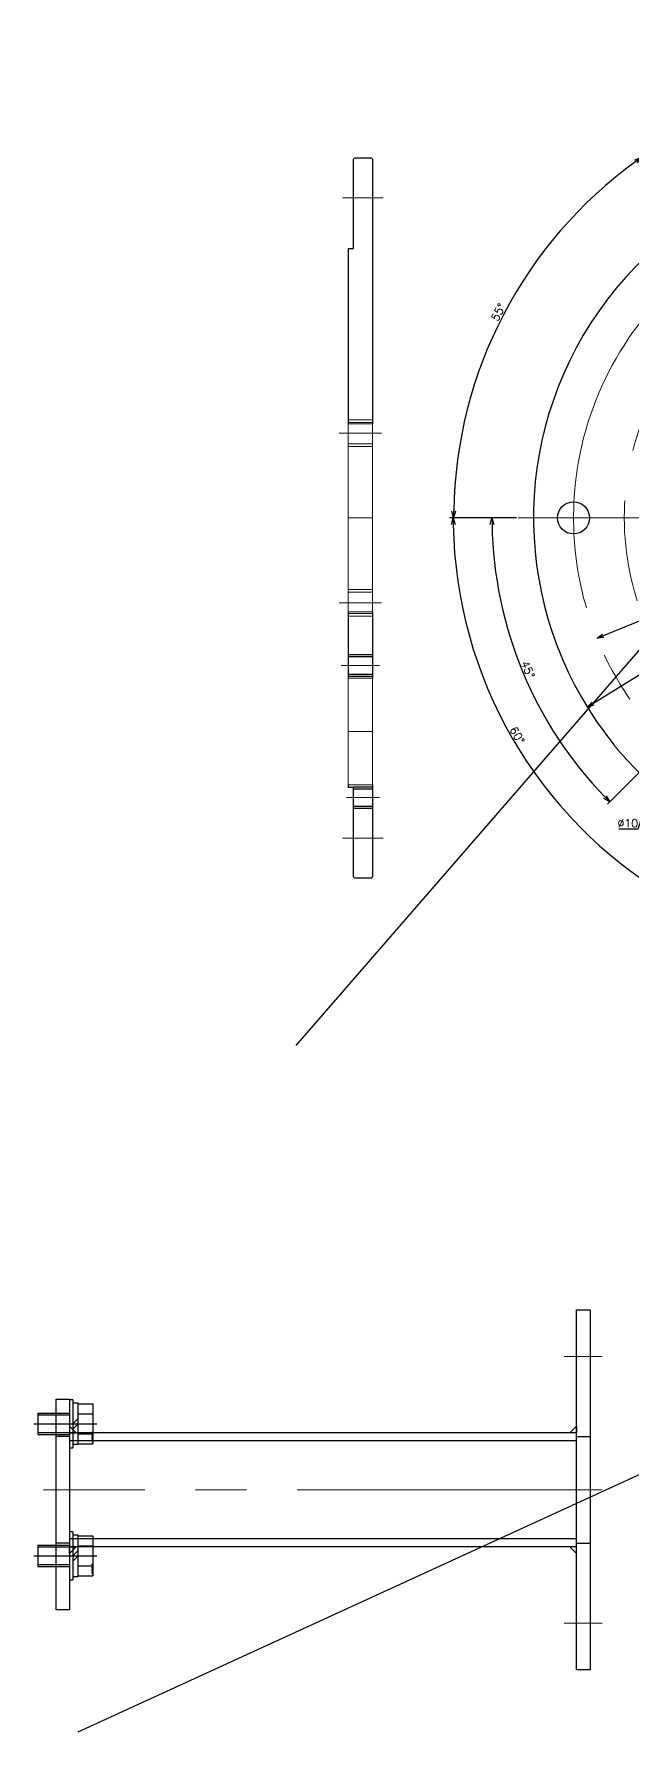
# Model space of a CAD drawing. Header units: millimetres. Extents: x -16130 to 36813, y -8099 to 27484.
# Drawn here: x 19407 to 19631, y 16857 to 17493 of the extents above; entities that cross this region are included whole.
import ezdxf

# ---------------------------------------------------------------- set-up
doc = ezdxf.new("R2010")
doc.units = ezdxf.units.MM
doc.header["$LTSCALE"] = 6
doc.header["$PDMODE"] = 99
doc.header["$PDSIZE"] = 1
doc.linetypes.add('CENTER2', pattern=[28.575, 19.05, -3.175, 3.175, -3.175])
doc.linetypes.add('HIDDEN', pattern=[9.525, 6.35, -3.175])
for name, color, linetype, lineweight in [('01_NORMAL', 7, 'Continuous', 25), ('04_HIDDEN', 2, 'HIDDEN', 13), ('05_CENTER', 4, 'CENTER2', 13), ('08_DIM', 3, 'Continuous', 13)]:
    doc.layers.add(name, color=color, linetype=linetype, lineweight=lineweight)
doc.layers.add('10_DRAFT', color=8, linetype='Continuous', lineweight=0, plot=False)
doc.styles.add('KSS_TXT', font='txt.shx', dxfattribs={"bigfont": 'extfont2.shx'})
doc.styles.add('KSS_TXT_L', font='txt.shx', dxfattribs={"height": 3, "bigfont": 'extfont2.shx'})
doc.dimstyles.new('KSS_DIM', dxfattribs={"dimtxt": 3, "dimasz": 2.5, "dimexe": 1.25, "dimexo": 0.625, "dimtad": 1, "dimdsep": 46, "dimtxsty": 'KSS_TXT', "dimblk": 'OPEN30', "dimcen": 0, "dimazin": 2, "dimtfac": 0.75, "dimtmove": 0, "dimatfit": 3, "dimldrblk": 'OPEN30', "dimfxl": 1, "dimtolj": 1, "dimarcsym": 0})
doc.dimstyles.new('KSS_DIM$3', dxfattribs={"dimtxt": 3, "dimasz": 2.5, "dimexe": 1.25, "dimexo": 0.625, "dimtad": 1, "dimtih": 1, "dimtoh": 1, "dimdsep": 46, "dimtxsty": 'KSS_TXT', "dimblk": 'OPEN30', "dimcen": 0, "dimazin": 2, "dimtfac": 0.75, "dimtofl": 0, "dimtmove": 0, "dimatfit": 3, "dimldrblk": 'OPEN30', "dimfxl": 1, "dimtolj": 1, "dimarcsym": 0})

# ---------------------------------------------------------------- blocks, each defined once
blk = doc.blocks.new('A$C44CA2A23_1_1_1')
at = {"color": 0}
for centre, radius in [((-68.85, 98.29), 6), ((68.86, 98.28), 6), ((-31.82, 31.82), 5), ((-31.82, 31.82), 4), ((31.82, 31.82), 5), ((31.82, 31.82), 4), ((-120, 0), 6), ((120, 0), 6), ((-31.82, -31.82), 5), ((-31.82, -31.82), 4), ((31.82, -31.82), 5), ((31.82, -31.82), 4), ((-24.75, -55.25), 4), ((-24.75, -55.25), 3.25), ((24.75, -55.25), 4), ((24.75, -55.25), 3.25), ((-84.85, -84.85), 5), ((-84.85, -84.85), 4), ((-60, -103.92), 6), ((-24.75, -104.75), 4), ((-24.75, -104.75), 3.25), ((24.75, -104.75), 4), ((24.75, -104.75), 3.25), ((60, -103.92), 6)]:
    blk.add_circle(centre, radius, dxfattribs=at)
for start, end in [(291.70369, 219.04228), (230.95771, 248.29632)]:
    blk.add_arc((0, 0), 135, start, end, dxfattribs=at)
at = {"layer": '04_HIDDEN'}
for centre, radius in [((0, 0), 101), ((0, 0), 35.25), ((0, -80), 20)]:
    blk.add_circle(centre, radius, dxfattribs=at)
for start, end in [(219.04229, 230.95771), (248.29645, 291.7036)]:
    blk.add_arc((0, 0), 135, start, end, dxfattribs=at)
at = {"layer": '05_CENTER'}
for p, q in [((0, 140.79), (0, -140.79)), ((-63.49, 90.63), (-74.2, 105.94)), ((63.5, 90.63), (74.22, 105.93)), ((-25.92, 25.92), (-37.72, 37.72)), ((37.72, 37.72), (25.92, 25.92)), ((-140.79, 0), (140.79, 0)), ((-110.66, 0), (-129.34, 0)), ((135.66, 0), (129.34, 0)), ((-25.92, -25.92), (-37.72, -37.72)), ((37.72, -37.72), (25.92, -25.92)), ((-29.94, -50.06), (-19.56, -60.44)), ((29.94, -50.06), (19.56, -60.44)), ((-78.95, -78.95), (-90.75, -90.75)), ((-40, -80), (40, -80)), ((-55.33, -95.83), (-64.67, -112.01)), ((-29.94, -109.94), (-19.56, -99.56)), ((29.94, -109.94), (19.56, -99.56)), ((55.33, -95.83), (64.67, -112.01))]:
    blk.add_line(p, q, dxfattribs=at)
for centre, radius in [((0, 0), 120), ((0, 0), 45), ((0, -80), 35)]:
    blk.add_circle(centre, radius, dxfattribs=at)
blk = doc.blocks.new('_Open30')
at = {"color": 0, "linetype": 'ByBlock', "lineweight": -2}
for p, q in [((-1, 0.27), (0, 0)), ((0, 0), (-1, -0.27)), ((0, 0), (-1, 0))]:
    blk.add_line(p, q, dxfattribs=at)
blk = doc.blocks.new('*D3658')
at = {"layer": '08_DIM', "color": 0, "lineweight": -2, "transparency": 16777216}
for p, q in [((19664.16, 17285.1), (19838.43, 17355.74)), ((19653.68, 17280.85), (19620.64, 17267.46))]:
    blk.add_line(p, q, dxfattribs=at)
at = {"layer": 'Defpoints', "color": 0, "transparency": 16777216}
for p in [(19840.74, 17356.68), (19618.32, 17266.52)]:
    blk.add_point(p, dxfattribs=at)
at = {"layer": '08_DIM', "color": 0, "lineweight": -2, "transparency": 16777216, "xscale": 2.5, "yscale": 2.5, "zscale": 2.5}
for p, rotation in [((19840.74, 17356.68), 22.06498196205318), ((19618.32, 17266.52), 202.0649819620532)]:
    blk.add_blockref('_Open30', p, dxfattribs=dict(at, rotation=rotation))
at = {"layer": '08_DIM', "color": 0, "transparency": 16777216, "insert": (19658.92, 17282.98), "char_height": 3, "attachment_point": 5, "style": 'KSS_TXT'}
blk.add_mtext('\\A1;%%C240', dxfattribs=at)
blk = doc.blocks.new('*D3659')
at = {"layer": '08_DIM', "color": 0, "lineweight": -2, "transparency": 16777216}
for p, q in [((19664.25, 17271.28), (19842.27, 17381.22)), ((19657.36, 17267.03), (19616.79, 17241.98))]:
    blk.add_line(p, q, dxfattribs=at)
at = {"layer": 'Defpoints', "color": 0, "transparency": 16777216}
for p in [(19844.4, 17382.53), (19614.67, 17240.67)]:
    blk.add_point(p, dxfattribs=at)
at = {"layer": '08_DIM', "color": 0, "lineweight": -2, "transparency": 16777216, "xscale": 2.5, "yscale": 2.5, "zscale": 2.5}
for p, rotation in [((19844.4, 17382.53), 31.69653253551309), ((19614.67, 17240.67), 211.6965325355131)]:
    blk.add_blockref('_Open30', p, dxfattribs=dict(at, rotation=rotation))
at = {"layer": '08_DIM', "color": 0, "transparency": 16777216, "insert": (19660.81, 17269.16), "char_height": 3, "attachment_point": 5, "style": 'KSS_TXT'}
blk.add_mtext('\\A1;%%C270', dxfattribs=at)
blk = doc.blocks.new('*D3789')
at = {"layer": '08_DIM', "color": 0, "lineweight": -2, "transparency": 16777216}
for p, q in [((19654.97, 17418.05), (19634.21, 17447.7)), ((19588.12, 17311.6), (19563.36, 17311.6))]:
    blk.add_line(p, q, dxfattribs=at)
blk.add_arc((19729.51, 17311.6), 164.89, 125.86868, 179.13132, dxfattribs=at)
at = {"layer": 'Defpoints', "color": 0, "transparency": 16777216}
for p in [(19655.33, 17417.54), (19597.24, 17410.07), (19666.04, 17402.23), (19588.75, 17311.6), (19870.32, 17311.6)]:
    blk.add_point(p, dxfattribs=at)
at = {"layer": '08_DIM', "color": 0, "lineweight": -2, "transparency": 16777216, "xscale": 2.5, "yscale": 2.5, "zscale": 2.5}
for p, rotation in [((19634.93, 17446.67), 35.43434047508459), ((19564.61, 17311.6), 269.5656595249146)]:
    blk.add_blockref('_Open30', p, dxfattribs=dict(at, rotation=rotation))
at = {"layer": '08_DIM', "color": 0, "transparency": 16777216, "insert": (19581.35, 17388.72), "char_height": 3, "attachment_point": 5, "rotation": 62.5, "style": 'KSS_TXT'}
blk.add_mtext('\\A1;55%%d', dxfattribs=at)
blk = doc.blocks.new('*D3790')
at = {"layer": '08_DIM', "color": 0, "lineweight": -2, "transparency": 16777216}
for p, q in [((19588.12, 17311.6), (19563.21, 17311.6)), ((19664.55, 17199.04), (19646.37, 17167.56))]:
    blk.add_line(p, q, dxfattribs=at)
blk.add_arc((19729.53, 17311.6), 165.07, 180.86777, 239.13223, dxfattribs=at)
at = {"layer": 'Defpoints', "color": 0, "transparency": 16777216}
for p in [(19588.75, 17311.6), (19870.32, 17311.6), (19574.42, 17255.14), (19674.2, 17215.76), (19664.86, 17199.59)]:
    blk.add_point(p, dxfattribs=at)
at = {"layer": '08_DIM', "color": 0, "lineweight": -2, "transparency": 16777216, "xscale": 2.5, "yscale": 2.5, "zscale": 2.5}
for p, rotation in [((19564.46, 17311.6), 90.43388323267304), ((19647, 17168.64), 329.5661167673384)]:
    blk.add_blockref('_Open30', p, dxfattribs=dict(at, rotation=rotation))
at = {"layer": '08_DIM', "color": 0, "transparency": 16777216, "insert": (19588.42, 17230.13), "char_height": 3, "attachment_point": 5, "rotation": 300, "style": 'KSS_TXT'}
blk.add_mtext('\\A1;60%%d', dxfattribs=at)
blk = doc.blocks.new('*D3794')
at = {"layer": '08_DIM', "color": 0, "lineweight": -2, "transparency": 16777216}
for p, q in [((19588.12, 17311.6), (19577.72, 17311.6)), ((19638.34, 17220.41), (19622.19, 17204.25))]:
    blk.add_line(p, q, dxfattribs=at)
blk.add_arc((19729.53, 17311.6), 150.56, 180.95141, 224.04859, dxfattribs=at)
at = {"layer": 'Defpoints', "color": 0, "transparency": 16777216}
for p in [(19588.75, 17311.6), (19870.32, 17311.6), (19584.1, 17272.63), (19650.58, 17232.64), (19638.78, 17220.85)]:
    blk.add_point(p, dxfattribs=at)
at = {"layer": '08_DIM', "color": 0, "lineweight": -2, "transparency": 16777216, "xscale": 2.5, "yscale": 2.5, "zscale": 2.5}
for p, rotation in [((19578.97, 17311.6), 90.47570507765846), ((19623.07, 17205.14), 314.5242949223493)]:
    blk.add_blockref('_Open30', p, dxfattribs=dict(at, rotation=rotation))
at = {"layer": '08_DIM', "color": 0, "transparency": 16777216, "insert": (19592.4, 17254.8), "char_height": 3, "attachment_point": 5, "rotation": 292.5, "style": 'KSS_TXT'}
blk.add_mtext('\\A1;45%%d', dxfattribs=at)
blk = doc.blocks.new('*D3795')
at = {"layer": '08_DIM', "color": 0, "lineweight": -2, "transparency": 16777216}
for p, q in [((19633.77, 17195.01), (19642.24, 17219.65)), ((19626.52, 17195.01), (19633.77, 17195.01))]:
    blk.add_line(p, q, dxfattribs=at)
at = {"layer": 'Defpoints', "color": 0, "transparency": 16777216}
for p in [(19646.3, 17231.47), (19643.05, 17222.02)]:
    blk.add_point(p, dxfattribs=at)
at = {"layer": '08_DIM', "color": 0, "lineweight": -2, "transparency": 16777216, "xscale": 2.5, "yscale": 2.5, "zscale": 2.5, "rotation": 71.03806084809412}
blk.add_blockref('_Open30', (19643.05, 17222.02), dxfattribs=at)
at = {"layer": '08_DIM', "color": 0, "transparency": 16777216, "insert": (19629.84, 17197.13), "char_height": 3, "attachment_point": 5, "style": 'KSS_TXT'}
blk.add_mtext('\\A1;%%C10', dxfattribs=at)
blk = doc.blocks.new('A$C684D0FBA')
at = {"color": 0}
for p, q in [((-9, 101), (-7, 101)), ((-9, -51.25), (0, -51.25)), ((-9, -52), (0, -52)), ((-9, -58.5), (0, -58.5)), ((-9, -59.25), (0, -59.25)), ((-7, -101), (-9, -101)), ((-7, -100.75), (0, -100.75)), ((-7, -101.5), (0, -101.5)), ((-7, -108), (0, -108)), ((-7, -108.75), (0, -108.75))]:
    blk.add_line(p, q, dxfattribs=at)
for points in [[(-7, 101), (-7, 134.5), (-6.5, 135), (-0.5, 135), (0, 134.5), (0, 35.25)], [(-9, 101), (-9, 35.25)], [(-9, -35.25), (-9, -60)], [(0, -35.25), (0, -60)], [(-9, -100), (-9, -101)], [(0, -100), (0, -134.5), (-0.5, -135), (-6.5, -135), (-7, -134.5), (-7, -101)]]:
    blk.add_lwpolyline(points, dxfattribs=at)
at = {"layer": '04_HIDDEN', "color": 252}
for p, q in [((-9, 36.82), (0, 36.82)), ((-9, 35.82), (0, 35.82)), ((-9, 27.82), (0, 27.82)), ((-9, 26.82), (0, 26.82)), ((-9, -26.82), (0, -26.82)), ((-9, -27.82), (0, -27.82)), ((-9, -35.82), (0, -35.82)), ((-9, -36.82), (0, -36.82))]:
    blk.add_line(p, q, dxfattribs=at)
at = {"layer": '04_HIDDEN', "color": 9}
for p, q in [((0, 35.25), (-9, 35.25)), ((0, -35.25), (-9, -35.25)), ((-9, -60), (0, -60)), ((-9, -100), (0, -100))]:
    blk.add_line(p, q, dxfattribs=at)
at = {"layer": '05_CENTER'}
for p, q in [((-11.2, 120), (4.07, 120)), ((-11.71, -55.25), (2.71, -55.25)), ((-9.71, -104.75), (2.71, -104.75)), ((-11.2, -120), (4.07, -120))]:
    blk.add_line(p, q, dxfattribs=at)
at = {"layer": '05_CENTER', "color": 252}
for p, q in [((-12.39, 31.82), (3.39, 31.82)), ((-12.39, -31.82), (3.39, -31.82))]:
    blk.add_line(p, q, dxfattribs=at)
at = {"layer": '10_DRAFT'}
for p, q in [((-9, 35.25), (-9, -35.25)), ((0, 35.25), (0, -35.25)), ((-9, 0), (0, 0)), ((-9, -60), (-9, -100)), ((0, -60), (0, -100)), ((-9, -80), (0, -80))]:
    blk.add_line(p, q, dxfattribs=at)
blk = doc.blocks.new('A$C4F344C99_1')
at = {"color": 0}
for p, q in [((-7.51, 8.7), (7.51, 8.7)), ((-7.51, 3.2), (-7.51, 8.7)), ((-3.75, 3.2), (-3.75, 8.7)), ((3.75, 3.2), (3.75, 8.7)), ((7.51, 3.2), (7.51, 8.7)), ((-9, 1.2), (9, 1.2)), ((-9, 1.2), (-9, 0)), ((-9, 0), (9, 0)), ((-7.7, 3.2), (-7.7, 1.2)), ((7.7, 3.2), (-7.7, 3.2)), ((0, 1.2), (-2, 3.2)), ((0, 3.2), (2, 1.2)), ((7.7, 1.2), (7.7, 3.2)), ((9, 0), (9, 1.2))]:
    blk.add_line(p, q, dxfattribs=at)
at = {"color": 0, "linetype": 'CENTER2'}
blk.add_line((0, -13.3), (0, 10.2), dxfattribs=at)
at = {"color": 0, "linetype": 'HIDDEN'}
for p, q in [((-4, -11.8), (-4, 0)), ((-3.32, -11.8), (-3.32, 0)), ((3.32, -11.8), (3.32, 0)), ((4, -11.8), (4, 0)), ((-4, -11.8), (4, -11.8))]:
    blk.add_line(p, q, dxfattribs=at)
at = {"layer": '10_DRAFT', "style": 'KSS_TXT_L'}
blk.add_text('BT-M8x15L,SW,PW', height=0.3, dxfattribs=at).set_placement((3.13, 8.36))
blk = doc.blocks.new('A$C684D1137')
at = {"color": 0}
for p, q in [((5, 20), (0, 20)), ((195, 21.35), (5, 21.35)), ((195, 20), (200, 20)), ((195, 18.35), (5, 18.35)), ((195, -18.35), (5, -18.35)), ((5, -20), (0, -20)), ((195, -21.35), (5, -21.35)), ((195, -20), (200, -20))]:
    blk.add_line(p, q, dxfattribs=at)
blk.add_lwpolyline([(195, 67.5), (200, 67.5), (200, -67.5), (195, -67.5)], close=True, dxfattribs=at)
at = {"color": 3}
for points in [[(5, 21.35), (7.5, 21.35), (7.5, 21.35), (5, 23.85)], [(195, 21.35), (192.5, 21.35), (192.5, 21.35), (195, 23.85)], [(5, -21.35), (7.5, -21.35), (7.5, -21.35), (5, -23.85)], [(195, -21.35), (192.5, -21.35), (192.5, -21.35), (195, -23.85)]]:
    blk.add_lwpolyline(points, close=True, dxfattribs=at)
at = {"layer": '01_NORMAL'}
blk.add_lwpolyline([(0, 34), (5, 34), (5, -45), (0, -45)], close=True, dxfattribs=at)
at = {"layer": '05_CENTER'}
for p, q in [((190.34, 50), (204.57, 50)), ((-4.66, 24.75), (9.57, 24.75)), ((204.62, 0), (-4.68, 0)), ((-4.66, -24.75), (9.57, -24.75)), ((190.34, -50), (204.57, -50))]:
    blk.add_line(p, q, dxfattribs=at)

msp = doc.modelspace()

# ---------------------------------------------------------------- linework, layer by layer
at = {"color": 2}
for p, q in [((19902.49657, 17571.27887), (19505.43779, 17113.90736)), ((20066.4837, 17151.20651), (19423.83831, 16856.53009))]:
    msp.add_line(p, q, dxfattribs=at)

# ---------------------------------------------------------------- block references
for name, p in [('A$C44CA2A23_1_1_1', (19729.53141, 17311.59785)), ('A$C684D0FBA', (19534.14754, 17311.59785)), ('A$C684D1137', (19415.6886, 16947.3331))]:
    msp.add_blockref(name, p)
at = {"rotation": 270}
for p in [(19420.6886, 16972.08184), (19420.6886, 16922.58436)]:
    msp.add_blockref('A$C4F344C99_1', p, dxfattribs=at)

# ---------------------------------------------------------------- dimensions: what is measured, and where the dimension line sits
at = {"layer": '08_DIM'}
for base, line1, line2, picture, middle in [((19597.23921, 17410.06609), ((19666.04233, 17402.23196), (19655.32672, 17417.53544)), ((19588.74562, 17311.59785), (19870.31716, 17311.59785)), '*D3789', (19581.3531, 17388.72085)), ((19574.41686, 17255.14113), ((19588.74562, 17311.59785), (19870.31716, 17311.59785)), ((19674.20119, 17215.76482), (19664.86014, 17199.58565)), '*D3790', (19588.4173, 17230.12615)), ((19584.10486, 17272.63093), ((19588.74562, 17311.59785), (19870.31716, 17311.59785)), ((19650.57661, 17232.64307), (19638.78058, 17220.84704)), '*D3794', (19592.40038, 17254.79632))]:
    dim = msp.add_angular_dim_2l(base=base, line1=line1, line2=line2, dimstyle='KSS_DIM', dxfattribs=at)
    dim.commit()
    dim.dimension.update_dxf_attribs({"geometry": picture, "text_midpoint": middle})
for p1, p2, override, picture, middle in [((19844.3952, 17382.52957), (19614.66761, 17240.66613), {"dimpost": '%%C<>', "dimtix": 1, "dimatfit": 2}, '*D3659', (19660.80557, 17269.15765)), ((19840.74242, 17356.6768), (19618.3204, 17266.5189), {"dimpost": '%%C<>', "dimtix": 1, "dimatfit": 2}, '*D3658', (19658.91851, 17282.97519)), ((19646.3033, 17231.47373), (19643.0539, 17222.01638), {"dimpost": '%%C<>'}, '*D3795', (19629.83676, 17195.0081))]:
    dim = msp.add_diameter_dim_2p(p1=p1, p2=p2, dimstyle='KSS_DIM$3', override=override, dxfattribs=at)
    dim.commit()
    dim.dimension.update_dxf_attribs({"geometry": picture, "text_midpoint": middle, "dimtype": 163})

doc.saveas('drawing.dxf')
